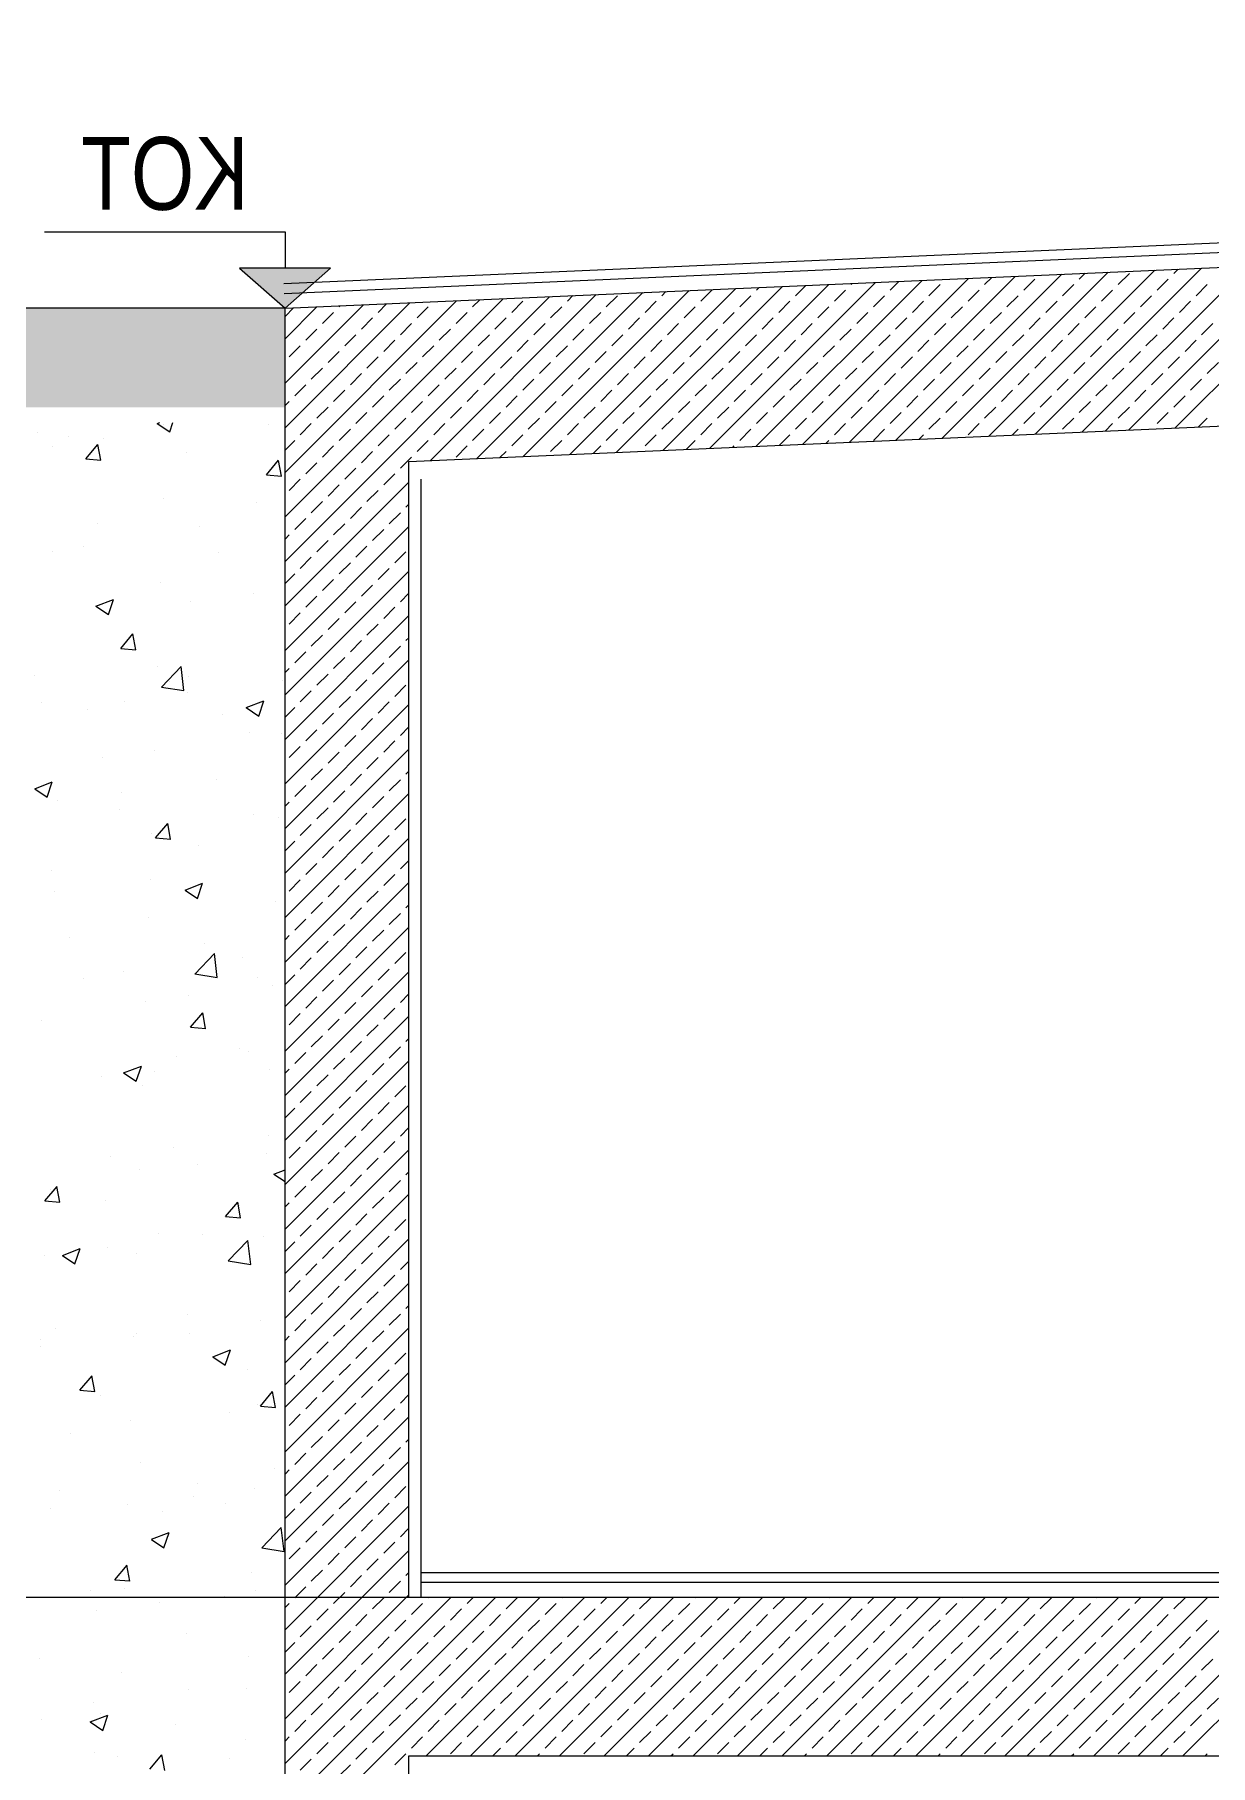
# Model space of a CAD drawing. Header units: millimetres. Extents: x 43168.9 to 43194.6, y -25545.1 to -25543.4.
# Drawn here: x 43183.1529 to 43183.2477, y -25544.6001 to -25544.4605 of the extents above; entities that cross this region are included whole.
import ezdxf
from ezdxf.enums import TextEntityAlignment as Align

# ---------------------------------------------------------------- set-up
doc = ezdxf.new("R2010")
doc.units = ezdxf.units.MM
doc.header["$LTSCALE"] = 200
doc.linetypes.add('kesit_$0$HIDDEN2', pattern=[0.1875, 0.125, -0.0625])
for name, color, linetype in [('kaplama-gnl_sgh', 30, 'Continuous'), ('kesit_$0$izd-alt_sgh', 8, 'kesit_$0$HIDDEN2'), ('kolon-b.a_sgh', 6, 'Continuous'), ('olcuaks_sgh', 41, 'Continuous'), ('siva_sgh', 145, 'Continuous'), ('tarama-betonarme_sgh', 223, 'Continuous'), ('tarama-zemin_sgh', 197, 'Continuous')]:
    doc.layers.add(name, color=color, linetype=linetype)
doc.styles.add('kesit_$0$text2', font='arial.ttf')

msp = doc.modelspace()

# ---------------------------------------------------------------- hatches: boundary and pattern name
msp.add_hatch(color=256).paths.add_polyline_path([(43183.16938, -25544.47932), (43183.17673, -25544.47932), (43183.17306, -25544.48256)])
at = {"layer": 'olcuaks_sgh'}
h = msp.add_hatch(color=252, dxfattribs=at)
h.dxf.hatch_style = 1
h.paths.add_polyline_path([(43183.17309, -25544.48256), (43183.05306, -25544.48256), (43183.05306, -25544.49056), (43183.17309, -25544.49056)])

# ---------------------------------------------------------------- linework, layer by layer
at = {"color": 0, "linetype": 'ByBlock'}
for p, q in [((43183.15365, -25544.47638), (43183.17306, -25544.47638)), ((43183.17306, -25544.47638), (43183.17306, -25544.47932))]:
    msp.add_line(p, q, dxfattribs=at)
for p, q in [((43183.17673, -25544.47932), (43183.16938, -25544.47932)), ((43183.16938, -25544.47932), (43183.17306, -25544.48256)), ((43183.17306, -25544.48256), (43183.17673, -25544.47932))]:
    msp.add_line(p, q)
at = {"layer": 'kaplama-gnl_sgh'}
for p, q in [((43183.17297, -25544.48056), (43183.63269, -25544.46048)), ((43183.173, -25544.48136), (43183.63269, -25544.46128)), ((43183.18405, -25544.58456), (43183.61769, -25544.58456)), ((43183.18405, -25544.58456), (43183.318, -25544.58456)), ((43183.18405, -25544.58536), (43183.318, -25544.58536)), ((43183.18405, -25544.58536), (43183.61769, -25544.58536))]:
    msp.add_line(p, q, dxfattribs=at)
at = {"layer": 'kesit_$0$izd-alt_sgh'}
for p, q in [((43183.17306, -25544.48256), (43180.86306, -25544.48256)), ((43183.07862, -25544.58656), (43185.19931, -25544.58656))]:
    msp.add_line(p, q, dxfattribs=at)
at = {"layer": 'kolon-b.a_sgh'}
for p, q in [((43183.17306, -25544.48256), (43183.63105, -25544.46255)), ((43183.18305, -25544.49493), (43183.61869, -25544.47591)), ((43183.17306, -25544.78256), (43183.17306, -25544.48256)), ((43183.18305, -25544.58656), (43183.18305, -25544.49493)), ((43183.18305, -25544.58656), (43183.61869, -25544.58656)), ((43183.18305, -25544.74656), (43183.18305, -25544.59936)), ((43183.18305, -25544.59936), (43183.61869, -25544.59936))]:
    msp.add_line(p, q, dxfattribs=at)
at = {"layer": 'siva_sgh'}
msp.add_line((43183.18405, -25544.58656), (43183.18405, -25544.49636), dxfattribs=at)
at = {"layer": 'tarama-betonarme_sgh'}
for p, q in [((43183.2336, -25544.49273), (43183.247, -25544.47933)), ((43183.23735, -25544.49256), (43183.25075, -25544.47917)), ((43183.24111, -25544.4924), (43183.25451, -25544.479)), ((43183.24478, -25544.47975), (43183.24512, -25544.47941)), ((43183.24487, -25544.49223), (43183.25826, -25544.47884)), ((43183.19979, -25544.4942), (43183.21319, -25544.48081)), ((43183.20355, -25544.49404), (43183.21695, -25544.48064)), ((43183.20731, -25544.49388), (43183.2207, -25544.48048)), ((43183.21106, -25544.49371), (43183.22446, -25544.48031)), ((43183.21425, -25544.48155), (43183.21507, -25544.48072)), ((43183.21482, -25544.49355), (43183.22822, -25544.48015)), ((43183.21857, -25544.49338), (43183.23197, -25544.47999)), ((43183.21874, -25544.48065), (43183.21882, -25544.48056)), ((43183.22188, -25544.4811), (43183.22258, -25544.4804)), ((43183.22233, -25544.49322), (43183.23573, -25544.47982)), ((43183.22502, -25544.48155), (43183.22592, -25544.48065)), ((43183.22609, -25544.49305), (43183.23948, -25544.47966)), ((43183.22951, -25544.48065), (43183.23009, -25544.48007)), ((43183.22984, -25544.49289), (43183.24324, -25544.47949)), ((43183.23266, -25544.4811), (43183.23355, -25544.4802)), ((43183.2358, -25544.48155), (43183.2367, -25544.48065)), ((43183.23715, -25544.4802), (43183.23761, -25544.47974)), ((43183.24029, -25544.48065), (43183.24119, -25544.47975)), ((43183.24343, -25544.4811), (43183.24433, -25544.4802)), ((43183.24658, -25544.48155), (43183.24747, -25544.48065)), ((43183.17306, -25544.50298), (43183.19441, -25544.48163)), ((43183.17306, -25544.49939), (43183.19065, -25544.48179)), ((43183.17306, -25544.4958), (43183.1869, -25544.48195)), ((43183.17306, -25544.4922), (43183.18314, -25544.48212)), ((43183.18057, -25544.48289), (43183.18126, -25544.4822)), ((43183.18477, -25544.49486), (43183.19817, -25544.48146)), ((43183.1882, -25544.48244), (43183.18878, -25544.48187)), ((43183.18852, -25544.4947), (43183.20192, -25544.4813)), ((43183.19135, -25544.48289), (43183.19224, -25544.482)), ((43183.19228, -25544.49453), (43183.20568, -25544.48113)), ((43183.19584, -25544.482), (43183.19629, -25544.48154)), ((43183.19604, -25544.49437), (43183.20943, -25544.48097)), ((43183.19898, -25544.48244), (43183.19988, -25544.48155)), ((43183.20212, -25544.48289), (43183.20302, -25544.482)), ((43183.20347, -25544.48155), (43183.2038, -25544.48122)), ((43183.20661, -25544.482), (43183.20751, -25544.4811)), ((43183.20976, -25544.48244), (43183.21065, -25544.48155)), ((43183.2111, -25544.4811), (43183.21131, -25544.48089)), ((43183.2129, -25544.48289), (43183.2138, -25544.482)), ((43183.21739, -25544.482), (43183.21829, -25544.4811)), ((43183.22053, -25544.48244), (43183.22143, -25544.48155)), ((43183.22368, -25544.48289), (43183.22457, -25544.482)), ((43183.22817, -25544.482), (43183.22906, -25544.4811)), ((43183.23131, -25544.48244), (43183.23221, -25544.48155)), ((43183.23445, -25544.48289), (43183.23535, -25544.482)), ((43183.23894, -25544.482), (43183.23984, -25544.4811)), ((43183.24209, -25544.48244), (43183.24298, -25544.48155)), ((43183.24523, -25544.48289), (43183.24613, -25544.482)), ((43183.17306, -25544.48861), (43183.17939, -25544.48228)), ((43183.17306, -25544.48502), (43183.17563, -25544.48245)), ((43183.17306, -25544.48322), (43183.17375, -25544.48253)), ((43183.17608, -25544.48379), (43183.17698, -25544.48289)), ((43183.17743, -25544.48244), (43183.17751, -25544.48236)), ((43183.17922, -25544.48424), (43183.18012, -25544.48334)), ((43183.18371, -25544.48334), (43183.18461, -25544.48244)), ((43183.18686, -25544.48379), (43183.18775, -25544.48289)), ((43183.19, -25544.48424), (43183.1909, -25544.48334)), ((43183.19449, -25544.48334), (43183.19539, -25544.48244)), ((43183.19763, -25544.48379), (43183.19853, -25544.48289)), ((43183.20078, -25544.48424), (43183.20167, -25544.48334)), ((43183.20527, -25544.48334), (43183.20616, -25544.48244)), ((43183.20841, -25544.48379), (43183.20931, -25544.48289)), ((43183.21155, -25544.48424), (43183.21245, -25544.48334)), ((43183.21604, -25544.48334), (43183.21694, -25544.48244)), ((43183.21919, -25544.48379), (43183.22008, -25544.48289)), ((43183.22233, -25544.48424), (43183.22323, -25544.48334)), ((43183.22682, -25544.48334), (43183.22772, -25544.48244)), ((43183.22996, -25544.48379), (43183.23086, -25544.48289)), ((43183.2331, -25544.48424), (43183.234, -25544.48334)), ((43183.2376, -25544.48334), (43183.23849, -25544.48244)), ((43183.24074, -25544.48379), (43183.24164, -25544.48289)), ((43183.24388, -25544.48424), (43183.24478, -25544.48334)), ((43183.17473, -25544.48514), (43183.17563, -25544.48424)), ((43183.17788, -25544.48559), (43183.17877, -25544.48469)), ((43183.18237, -25544.48469), (43183.18326, -25544.48379)), ((43183.18551, -25544.48514), (43183.18641, -25544.48424)), ((43183.18865, -25544.48559), (43183.18955, -25544.48469)), ((43183.19314, -25544.48469), (43183.19404, -25544.48379)), ((43183.19629, -25544.48514), (43183.19718, -25544.48424)), ((43183.19943, -25544.48559), (43183.20033, -25544.48469)), ((43183.20392, -25544.48469), (43183.20482, -25544.48379)), ((43183.20706, -25544.48514), (43183.20796, -25544.48424)), ((43183.21021, -25544.48559), (43183.2111, -25544.48469)), ((43183.2147, -25544.48469), (43183.21559, -25544.48379)), ((43183.21784, -25544.48514), (43183.21874, -25544.48424)), ((43183.22098, -25544.48559), (43183.22188, -25544.48469)), ((43183.22547, -25544.48469), (43183.22637, -25544.48379)), ((43183.22861, -25544.48514), (43183.22951, -25544.48424)), ((43183.23176, -25544.48559), (43183.23266, -25544.48469)), ((43183.23625, -25544.48469), (43183.23715, -25544.48379)), ((43183.23939, -25544.48514), (43183.24029, -25544.48424)), ((43183.24253, -25544.48559), (43183.24343, -25544.48469)), ((43183.24702, -25544.48469), (43183.24792, -25544.48379)), ((43183.17339, -25544.48649), (43183.17428, -25544.48559)), ((43183.17653, -25544.48693), (43183.17743, -25544.48604)), ((43183.18102, -25544.48604), (43183.18192, -25544.48514)), ((43183.18416, -25544.48649), (43183.18506, -25544.48559)), ((43183.18731, -25544.48693), (43183.1882, -25544.48604)), ((43183.1918, -25544.48604), (43183.19269, -25544.48514)), ((43183.19494, -25544.48649), (43183.19584, -25544.48559)), ((43183.19808, -25544.48693), (43183.19898, -25544.48604)), ((43183.20257, -25544.48604), (43183.20347, -25544.48514)), ((43183.20572, -25544.48649), (43183.20661, -25544.48559)), ((43183.20886, -25544.48693), (43183.20976, -25544.48604)), ((43183.21335, -25544.48604), (43183.21425, -25544.48514)), ((43183.21649, -25544.48649), (43183.21739, -25544.48559)), ((43183.21963, -25544.48693), (43183.22053, -25544.48604)), ((43183.22412, -25544.48604), (43183.22502, -25544.48514)), ((43183.22727, -25544.48649), (43183.22817, -25544.48559)), ((43183.23041, -25544.48693), (43183.23131, -25544.48604)), ((43183.2349, -25544.48604), (43183.2358, -25544.48514)), ((43183.23804, -25544.48649), (43183.23894, -25544.48559)), ((43183.24119, -25544.48693), (43183.24209, -25544.48604)), ((43183.24568, -25544.48604), (43183.24658, -25544.48514)), ((43183.17518, -25544.48828), (43183.17608, -25544.48738)), ((43183.17833, -25544.48873), (43183.17922, -25544.48783)), ((43183.17967, -25544.48738), (43183.18057, -25544.48649)), ((43183.18282, -25544.48783), (43183.18371, -25544.48693)), ((43183.18596, -25544.48828), (43183.18686, -25544.48738)), ((43183.1891, -25544.48873), (43183.19, -25544.48783)), ((43183.19045, -25544.48738), (43183.19135, -25544.48649)), ((43183.19359, -25544.48783), (43183.19449, -25544.48693)), ((43183.19673, -25544.48828), (43183.19763, -25544.48738)), ((43183.19988, -25544.48873), (43183.20078, -25544.48783)), ((43183.20122, -25544.48738), (43183.20212, -25544.48649)), ((43183.20437, -25544.48783), (43183.20527, -25544.48693)), ((43183.20751, -25544.48828), (43183.20841, -25544.48738)), ((43183.21065, -25544.48873), (43183.21155, -25544.48783)), ((43183.212, -25544.48738), (43183.2129, -25544.48649)), ((43183.21514, -25544.48783), (43183.21604, -25544.48693)), ((43183.21829, -25544.48828), (43183.21919, -25544.48738)), ((43183.22143, -25544.48873), (43183.22233, -25544.48783)), ((43183.22278, -25544.48738), (43183.22368, -25544.48649)), ((43183.22592, -25544.48783), (43183.22682, -25544.48693)), ((43183.22906, -25544.48828), (43183.22996, -25544.48738)), ((43183.23221, -25544.48873), (43183.2331, -25544.48783)), ((43183.23355, -25544.48738), (43183.23445, -25544.48649)), ((43183.2367, -25544.48783), (43183.2376, -25544.48693)), ((43183.23984, -25544.48828), (43183.24074, -25544.48738)), ((43183.24298, -25544.48873), (43183.24388, -25544.48783)), ((43183.24433, -25544.48738), (43183.24523, -25544.48649)), ((43183.24747, -25544.48783), (43183.24837, -25544.48693)), ((43183.17384, -25544.48963), (43183.17473, -25544.48873)), ((43183.17698, -25544.49008), (43183.17788, -25544.48918)), ((43183.18147, -25544.48918), (43183.18237, -25544.48828)), ((43183.18461, -25544.48963), (43183.18551, -25544.48873)), ((43183.18775, -25544.49008), (43183.18865, -25544.48918)), ((43183.19224, -25544.48918), (43183.19314, -25544.48828)), ((43183.19539, -25544.48963), (43183.19629, -25544.48873)), ((43183.19853, -25544.49008), (43183.19943, -25544.48918)), ((43183.20302, -25544.48918), (43183.20392, -25544.48828)), ((43183.20616, -25544.48963), (43183.20706, -25544.48873)), ((43183.20931, -25544.49008), (43183.21021, -25544.48918)), ((43183.2138, -25544.48918), (43183.2147, -25544.48828)), ((43183.21694, -25544.48963), (43183.21784, -25544.48873)), ((43183.22008, -25544.49008), (43183.22098, -25544.48918)), ((43183.22457, -25544.48918), (43183.22547, -25544.48828)), ((43183.22772, -25544.48963), (43183.22861, -25544.48873)), ((43183.23086, -25544.49008), (43183.23176, -25544.48918)), ((43183.23535, -25544.48918), (43183.23625, -25544.48828)), ((43183.23849, -25544.48963), (43183.23939, -25544.48873)), ((43183.24164, -25544.49008), (43183.24253, -25544.48918)), ((43183.24613, -25544.48918), (43183.24702, -25544.48828)), ((43183.17306, -25544.49041), (43183.17339, -25544.49008)), ((43183.17563, -25544.49142), (43183.17653, -25544.49053)), ((43183.18012, -25544.49053), (43183.18102, -25544.48963)), ((43183.18326, -25544.49098), (43183.18416, -25544.49008)), ((43183.18641, -25544.49142), (43183.18731, -25544.49053)), ((43183.1909, -25544.49053), (43183.1918, -25544.48963)), ((43183.19404, -25544.49098), (43183.19494, -25544.49008)), ((43183.19718, -25544.49142), (43183.19808, -25544.49053)), ((43183.20167, -25544.49053), (43183.20257, -25544.48963)), ((43183.20482, -25544.49098), (43183.20572, -25544.49008)), ((43183.20796, -25544.49142), (43183.20886, -25544.49053)), ((43183.21245, -25544.49053), (43183.21335, -25544.48963)), ((43183.21559, -25544.49098), (43183.21649, -25544.49008)), ((43183.21874, -25544.49142), (43183.21963, -25544.49053)), ((43183.22323, -25544.49053), (43183.22412, -25544.48963)), ((43183.22637, -25544.49098), (43183.22727, -25544.49008)), ((43183.22951, -25544.49142), (43183.23041, -25544.49053)), ((43183.234, -25544.49053), (43183.2349, -25544.48963)), ((43183.23715, -25544.49098), (43183.23804, -25544.49008)), ((43183.24029, -25544.49142), (43183.24119, -25544.49053)), ((43183.24478, -25544.49053), (43183.24568, -25544.48963)), ((43183.17428, -25544.49277), (43183.17518, -25544.49187)), ((43183.17877, -25544.49187), (43183.17967, -25544.49098)), ((43183.18192, -25544.49232), (43183.18282, -25544.49142)), ((43183.18506, -25544.49277), (43183.18596, -25544.49187)), ((43183.18955, -25544.49187), (43183.19045, -25544.49098)), ((43183.19269, -25544.49232), (43183.19359, -25544.49142)), ((43183.19584, -25544.49277), (43183.19673, -25544.49187)), ((43183.20033, -25544.49187), (43183.20122, -25544.49098)), ((43183.20347, -25544.49232), (43183.20437, -25544.49142)), ((43183.20661, -25544.49277), (43183.20751, -25544.49187)), ((43183.2111, -25544.49187), (43183.212, -25544.49098)), ((43183.21425, -25544.49232), (43183.21514, -25544.49142)), ((43183.21739, -25544.49277), (43183.21829, -25544.49187)), ((43183.22188, -25544.49187), (43183.22278, -25544.49098)), ((43183.22502, -25544.49232), (43183.22592, -25544.49142)), ((43183.22817, -25544.49277), (43183.22906, -25544.49187)), ((43183.23266, -25544.49187), (43183.23355, -25544.49098)), ((43183.2358, -25544.49232), (43183.2367, -25544.49142)), ((43183.23923, -25544.49248), (43183.23984, -25544.49187)), ((43183.24343, -25544.49187), (43183.24433, -25544.49098)), ((43183.24675, -25544.49215), (43183.24747, -25544.49142)), ((43183.17306, -25544.494), (43183.17384, -25544.49322)), ((43183.17743, -25544.49322), (43183.17833, -25544.49232)), ((43183.18057, -25544.49367), (43183.18147, -25544.49277)), ((43183.18371, -25544.49412), (43183.18461, -25544.49322)), ((43183.1882, -25544.49322), (43183.1891, -25544.49232)), ((43183.19135, -25544.49367), (43183.19224, -25544.49277)), ((43183.19449, -25544.49412), (43183.19539, -25544.49322)), ((43183.19898, -25544.49322), (43183.19988, -25544.49232)), ((43183.20212, -25544.49367), (43183.20302, -25544.49277)), ((43183.20543, -25544.49396), (43183.20616, -25544.49322)), ((43183.20976, -25544.49322), (43183.21065, -25544.49232)), ((43183.21294, -25544.49363), (43183.2138, -25544.49277)), ((43183.2167, -25544.49346), (43183.21694, -25544.49322)), ((43183.22053, -25544.49322), (43183.22143, -25544.49232)), ((43183.22421, -25544.49314), (43183.22457, -25544.49277)), ((43183.23172, -25544.49281), (43183.23221, -25544.49232)), ((43183.17608, -25544.49457), (43183.17698, -25544.49367)), ((43183.17922, -25544.49502), (43183.18012, -25544.49412)), ((43183.18237, -25544.49547), (43183.18326, -25544.49457)), ((43183.18686, -25544.49457), (43183.18775, -25544.49367)), ((43183.1904, -25544.49461), (43183.1909, -25544.49412)), ((43183.19792, -25544.49429), (43183.19853, -25544.49367)), ((43183.20167, -25544.49412), (43183.20167, -25544.49412)), ((43183.20918, -25544.49379), (43183.20931, -25544.49367)), ((43183.17473, -25544.49591), (43183.17563, -25544.49502)), ((43183.17788, -25544.49636), (43183.17877, -25544.49547)), ((43183.18102, -25544.49681), (43183.18192, -25544.49591)), ((43183.17306, -25544.50657), (43183.18305, -25544.49658)), ((43183.17339, -25544.49726), (43183.17428, -25544.49636)), ((43183.17653, -25544.49771), (43183.17743, -25544.49681)), ((43183.17967, -25544.49816), (43183.18057, -25544.49726)), ((43183.17518, -25544.49906), (43183.17608, -25544.49816)), ((43183.17833, -25544.49951), (43183.17922, -25544.49861)), ((43183.18282, -25544.49861), (43183.18305, -25544.49837)), ((43183.17306, -25544.51017), (43183.18305, -25544.50017)), ((43183.17384, -25544.5004), (43183.17473, -25544.49951)), ((43183.17698, -25544.50085), (43183.17788, -25544.49996)), ((43183.18012, -25544.5013), (43183.18102, -25544.5004)), ((43183.18147, -25544.49996), (43183.18237, -25544.49906)), ((43183.17306, -25544.50118), (43183.17339, -25544.50085)), ((43183.17563, -25544.5022), (43183.17653, -25544.5013)), ((43183.17877, -25544.50265), (43183.17967, -25544.50175)), ((43183.17428, -25544.50355), (43183.17518, -25544.50265)), ((43183.17743, -25544.504), (43183.17833, -25544.5031)), ((43183.18192, -25544.5031), (43183.18282, -25544.5022)), ((43183.17306, -25544.51376), (43183.18305, -25544.50376)), ((43183.17306, -25544.50478), (43183.17384, -25544.504)), ((43183.17608, -25544.50534), (43183.17698, -25544.50445)), ((43183.18057, -25544.50445), (43183.18147, -25544.50355)), ((43183.17473, -25544.50669), (43183.17563, -25544.50579)), ((43183.17922, -25544.50579), (43183.18012, -25544.50489)), ((43183.18237, -25544.50624), (43183.18305, -25544.50556)), ((43183.17306, -25544.51735), (43183.18305, -25544.50735)), ((43183.17339, -25544.50804), (43183.17428, -25544.50714)), ((43183.17788, -25544.50714), (43183.17877, -25544.50624)), ((43183.18102, -25544.50759), (43183.18192, -25544.50669)), ((43183.17653, -25544.50849), (43183.17743, -25544.50759)), ((43183.17967, -25544.50894), (43183.18057, -25544.50804)), ((43183.17518, -25544.50983), (43183.17608, -25544.50894)), ((43183.17833, -25544.51028), (43183.17922, -25544.50938)), ((43183.18147, -25544.51073), (43183.18237, -25544.50983)), ((43183.18282, -25544.50938), (43183.18305, -25544.50915)), ((43183.17306, -25544.52094), (43183.18305, -25544.51094)), ((43183.17384, -25544.51118), (43183.17473, -25544.51028)), ((43183.17698, -25544.51163), (43183.17788, -25544.51073)), ((43183.18012, -25544.51208), (43183.18102, -25544.51118)), ((43183.17306, -25544.51196), (43183.17339, -25544.51163)), ((43183.17563, -25544.51298), (43183.17653, -25544.51208)), ((43183.17877, -25544.51343), (43183.17967, -25544.51253)), ((43183.18192, -25544.51388), (43183.18282, -25544.51298)), ((43183.17428, -25544.51432), (43183.17518, -25544.51343)), ((43183.17743, -25544.51477), (43183.17833, -25544.51388)), ((43183.18057, -25544.51522), (43183.18147, -25544.51432)), ((43183.17306, -25544.52453), (43183.18305, -25544.51454)), ((43183.17306, -25544.51555), (43183.17384, -25544.51477)), ((43183.17608, -25544.51612), (43183.17698, -25544.51522)), ((43183.17922, -25544.51657), (43183.18012, -25544.51567)), ((43183.17473, -25544.51747), (43183.17563, -25544.51657)), ((43183.17788, -25544.51792), (43183.17877, -25544.51702)), ((43183.18237, -25544.51702), (43183.18305, -25544.51633)), ((43183.17306, -25544.52813), (43183.18305, -25544.51813)), ((43183.17339, -25544.51881), (43183.17428, -25544.51792)), ((43183.17653, -25544.51926), (43183.17743, -25544.51837)), ((43183.18102, -25544.51837), (43183.18192, -25544.51747)), ((43183.17518, -25544.52061), (43183.17608, -25544.51971)), ((43183.17967, -25544.51971), (43183.18057, -25544.51881)), ((43183.18282, -25544.52016), (43183.18305, -25544.51992)), ((43183.17384, -25544.52196), (43183.17473, -25544.52106)), ((43183.17833, -25544.52106), (43183.17922, -25544.52016)), ((43183.18147, -25544.52151), (43183.18237, -25544.52061)), ((43183.17306, -25544.53172), (43183.18305, -25544.52172)), ((43183.17306, -25544.52274), (43183.17339, -25544.52241)), ((43183.17698, -25544.52241), (43183.17788, -25544.52151)), ((43183.18012, -25544.52286), (43183.18102, -25544.52196)), ((43183.17563, -25544.52375), (43183.17653, -25544.52286)), ((43183.17877, -25544.5242), (43183.17967, -25544.5233)), ((43183.18192, -25544.52465), (43183.18282, -25544.52375)), ((43183.17306, -25544.53531), (43183.18305, -25544.52531)), ((43183.17306, -25544.52633), (43183.17384, -25544.52555)), ((43183.17428, -25544.5251), (43183.17518, -25544.5242)), ((43183.17743, -25544.52555), (43183.17833, -25544.52465)), ((43183.18057, -25544.526), (43183.18147, -25544.5251)), ((43183.17608, -25544.5269), (43183.17698, -25544.526)), ((43183.17922, -25544.52735), (43183.18012, -25544.52645)), ((43183.17473, -25544.52824), (43183.17563, -25544.52735)), ((43183.17788, -25544.52869), (43183.17877, -25544.52779)), ((43183.18102, -25544.52914), (43183.18192, -25544.52824)), ((43183.18237, -25544.52779), (43183.18305, -25544.52711)), ((43183.17306, -25544.5389), (43183.18305, -25544.5289)), ((43183.17339, -25544.52959), (43183.17428, -25544.52869)), ((43183.17653, -25544.53004), (43183.17743, -25544.52914)), ((43183.17967, -25544.53049), (43183.18057, -25544.52959)), ((43183.17518, -25544.53139), (43183.17608, -25544.53049)), ((43183.17833, -25544.53184), (43183.17922, -25544.53094)), ((43183.18282, -25544.53094), (43183.18305, -25544.5307)), ((43183.17306, -25544.54249), (43183.18305, -25544.5325)), ((43183.17384, -25544.53273), (43183.17473, -25544.53184)), ((43183.17698, -25544.53318), (43183.17788, -25544.53228)), ((43183.18147, -25544.53228), (43183.18237, -25544.53139)), ((43183.17306, -25544.53351), (43183.17339, -25544.53318)), ((43183.17563, -25544.53453), (43183.17653, -25544.53363)), ((43183.18012, -25544.53363), (43183.18102, -25544.53273)), ((43183.17428, -25544.53588), (43183.17518, -25544.53498)), ((43183.17877, -25544.53498), (43183.17967, -25544.53408)), ((43183.18192, -25544.53543), (43183.18282, -25544.53453)), ((43183.17306, -25544.54609), (43183.18305, -25544.53609)), ((43183.17306, -25544.53711), (43183.17384, -25544.53633)), ((43183.17743, -25544.53633), (43183.17833, -25544.53543)), ((43183.18057, -25544.53677), (43183.18147, -25544.53588)), ((43183.17473, -25544.53902), (43183.17563, -25544.53812)), ((43183.17608, -25544.53767), (43183.17698, -25544.53677)), ((43183.17922, -25544.53812), (43183.18012, -25544.53722)), ((43183.18237, -25544.53857), (43183.18305, -25544.53788)), ((43183.17339, -25544.54037), (43183.17428, -25544.53947)), ((43183.17788, -25544.53947), (43183.17877, -25544.53857)), ((43183.18102, -25544.53992), (43183.18192, -25544.53902)), ((43183.17306, -25544.54968), (43183.18305, -25544.53968)), ((43183.17653, -25544.54082), (43183.17743, -25544.53992)), ((43183.17967, -25544.54126), (43183.18057, -25544.54037)), ((43183.17518, -25544.54216), (43183.17608, -25544.54126)), ((43183.17833, -25544.54261), (43183.17922, -25544.54171)), ((43183.18147, -25544.54306), (43183.18237, -25544.54216)), ((43183.18282, -25544.54171), (43183.18305, -25544.54148)), ((43183.17306, -25544.55327), (43183.18305, -25544.54327)), ((43183.17384, -25544.54351), (43183.17473, -25544.54261)), ((43183.17698, -25544.54396), (43183.17788, -25544.54306)), ((43183.18012, -25544.54441), (43183.18102, -25544.54351)), ((43183.17306, -25544.54429), (43183.17339, -25544.54396)), ((43183.17563, -25544.54531), (43183.17653, -25544.54441)), ((43183.17877, -25544.54575), (43183.17967, -25544.54486)), ((43183.17428, -25544.54665), (43183.17518, -25544.54575)), ((43183.17743, -25544.5471), (43183.17833, -25544.5462)), ((43183.18192, -25544.5462), (43183.18282, -25544.54531)), ((43183.17306, -25544.55686), (43183.18305, -25544.54686)), ((43183.17306, -25544.54788), (43183.17384, -25544.5471)), ((43183.17608, -25544.54845), (43183.17698, -25544.54755)), ((43183.18057, -25544.54755), (43183.18147, -25544.54665)), ((43183.17473, -25544.5498), (43183.17563, -25544.5489)), ((43183.17922, -25544.5489), (43183.18012, -25544.548)), ((43183.18237, -25544.54935), (43183.18305, -25544.54866)), ((43183.17306, -25544.56045), (43183.18305, -25544.55046)), ((43183.17339, -25544.55114), (43183.17428, -25544.55025)), ((43183.17788, -25544.55025), (43183.17877, -25544.54935)), ((43183.18102, -25544.55069), (43183.18192, -25544.5498)), ((43183.17518, -25544.55294), (43183.17608, -25544.55204)), ((43183.17653, -25544.55159), (43183.17743, -25544.55069)), ((43183.17967, -25544.55204), (43183.18057, -25544.55114)), ((43183.17384, -25544.55429), (43183.17473, -25544.55339)), ((43183.17833, -25544.55339), (43183.17922, -25544.55249)), ((43183.18147, -25544.55384), (43183.18237, -25544.55294)), ((43183.18282, -25544.55249), (43183.18305, -25544.55225)), ((43183.17306, -25544.56405), (43183.18305, -25544.55405)), ((43183.17306, -25544.55507), (43183.17339, -25544.55474)), ((43183.17698, -25544.55474), (43183.17788, -25544.55384)), ((43183.18012, -25544.55518), (43183.18102, -25544.55429)), ((43183.17563, -25544.55608), (43183.17653, -25544.55518)), ((43183.17877, -25544.55653), (43183.17967, -25544.55563)), ((43183.18192, -25544.55698), (43183.18282, -25544.55608)), ((43183.17306, -25544.56764), (43183.18305, -25544.55764)), ((43183.17428, -25544.55743), (43183.17518, -25544.55653)), ((43183.17743, -25544.55788), (43183.17833, -25544.55698)), ((43183.18057, -25544.55833), (43183.18147, -25544.55743)), ((43183.17306, -25544.55866), (43183.17384, -25544.55788)), ((43183.17608, -25544.55923), (43183.17698, -25544.55833)), ((43183.17922, -25544.55967), (43183.18012, -25544.55878)), ((43183.17473, -25544.56057), (43183.17563, -25544.55967)), ((43183.17788, -25544.56102), (43183.17877, -25544.56012)), ((43183.18237, -25544.56012), (43183.18305, -25544.55944)), ((43183.17306, -25544.57123), (43183.18305, -25544.56123)), ((43183.17339, -25544.56192), (43183.17428, -25544.56102)), ((43183.17653, -25544.56237), (43183.17743, -25544.56147)), ((43183.18102, -25544.56147), (43183.18192, -25544.56057)), ((43183.17518, -25544.56372), (43183.17608, -25544.56282)), ((43183.17967, -25544.56282), (43183.18057, -25544.56192)), ((43183.18282, -25544.56327), (43183.18305, -25544.56303)), ((43183.17384, -25544.56506), (43183.17473, -25544.56416)), ((43183.17698, -25544.56551), (43183.17788, -25544.56461)), ((43183.17833, -25544.56416), (43183.17922, -25544.56327)), ((43183.18147, -25544.56461), (43183.18237, -25544.56372)), ((43183.17306, -25544.57482), (43183.18305, -25544.56483)), ((43183.17306, -25544.56584), (43183.17339, -25544.56551)), ((43183.17563, -25544.56686), (43183.17653, -25544.56596)), ((43183.18012, -25544.56596), (43183.18102, -25544.56506)), ((43183.17428, -25544.56821), (43183.17518, -25544.56731)), ((43183.17877, -25544.56731), (43183.17967, -25544.56641)), ((43183.18192, -25544.56776), (43183.18282, -25544.56686)), ((43183.17306, -25544.57841), (43183.18305, -25544.56842)), ((43183.17306, -25544.56943), (43183.17384, -25544.56865)), ((43183.17743, -25544.56865), (43183.17833, -25544.56776)), ((43183.18057, -25544.5691), (43183.18147, -25544.56821)), ((43183.17608, -25544.57), (43183.17698, -25544.5691)), ((43183.17922, -25544.57045), (43183.18012, -25544.56955)), ((43183.18237, -25544.5709), (43183.18305, -25544.57021)), ((43183.17473, -25544.57135), (43183.17563, -25544.57045)), ((43183.17788, -25544.5718), (43183.17877, -25544.5709)), ((43183.18102, -25544.57225), (43183.18192, -25544.57135)), ((43183.17306, -25544.58201), (43183.18305, -25544.57201)), ((43183.17339, -25544.5727), (43183.17428, -25544.5718)), ((43183.17653, -25544.57314), (43183.17743, -25544.57225)), ((43183.17967, -25544.57359), (43183.18057, -25544.5727)), ((43183.17518, -25544.57449), (43183.17608, -25544.57359)), ((43183.17833, -25544.57494), (43183.17922, -25544.57404)), ((43183.18282, -25544.57404), (43183.18305, -25544.57381)), ((43183.17306, -25544.5856), (43183.18305, -25544.5756)), ((43183.17384, -25544.57584), (43183.17473, -25544.57494)), ((43183.17698, -25544.57629), (43183.17788, -25544.57539)), ((43183.18147, -25544.57539), (43183.18237, -25544.57449)), ((43183.17306, -25544.57662), (43183.17339, -25544.57629)), ((43183.17563, -25544.57763), (43183.17653, -25544.57674)), ((43183.17877, -25544.57808), (43183.17967, -25544.57719)), ((43183.18012, -25544.57674), (43183.18102, -25544.57584)), ((43183.17428, -25544.57898), (43183.17518, -25544.57808)), ((43183.17743, -25544.57943), (43183.17833, -25544.57853)), ((43183.18192, -25544.57853), (43183.18282, -25544.57763)), ((43183.17306, -25544.58919), (43183.18305, -25544.57919)), ((43183.17306, -25544.58021), (43183.17384, -25544.57943)), ((43183.17608, -25544.58078), (43183.17698, -25544.57988)), ((43183.18057, -25544.57988), (43183.18147, -25544.57898)), ((43183.17473, -25544.58212), (43183.17563, -25544.58123)), ((43183.17922, -25544.58123), (43183.18012, -25544.58033)), ((43183.18237, -25544.58168), (43183.18305, -25544.58099)), ((43183.17306, -25544.59278), (43183.18305, -25544.58279)), ((43183.17339, -25544.58347), (43183.17428, -25544.58257)), ((43183.17788, -25544.58257), (43183.17877, -25544.58168)), ((43183.18102, -25544.58302), (43183.18192, -25544.58212)), ((43183.17653, -25544.58392), (43183.17743, -25544.58302)), ((43183.17967, -25544.58437), (43183.18057, -25544.58347)), ((43183.17518, -25544.58527), (43183.17608, -25544.58437)), ((43183.17833, -25544.58572), (43183.17922, -25544.58482)), ((43183.18147, -25544.58617), (43183.18237, -25544.58527)), ((43183.18282, -25544.58482), (43183.18305, -25544.58458)), ((43183.17306, -25544.59638), (43183.18305, -25544.58638)), ((43183.17306, -25544.59997), (43183.18646, -25544.58656)), ((43183.17306, -25544.60356), (43183.19006, -25544.58656)), ((43183.17306, -25544.60715), (43183.19365, -25544.58656)), ((43183.17384, -25544.58662), (43183.17473, -25544.58572)), ((43183.17698, -25544.58706), (43183.17788, -25544.58617)), ((43183.18012, -25544.58751), (43183.18102, -25544.58662)), ((43183.18444, -25544.59936), (43183.19724, -25544.58656)), ((43183.18461, -25544.58662), (43183.18467, -25544.58656)), ((43183.18775, -25544.58706), (43183.18826, -25544.58656)), ((43183.18803, -25544.59936), (43183.20083, -25544.58656)), ((43183.1909, -25544.58751), (43183.1918, -25544.58662)), ((43183.19162, -25544.59936), (43183.20442, -25544.58656)), ((43183.19522, -25544.59936), (43183.20802, -25544.58656)), ((43183.19539, -25544.58662), (43183.19544, -25544.58656)), ((43183.19853, -25544.58706), (43183.19904, -25544.58656)), ((43183.19881, -25544.59936), (43183.21161, -25544.58656)), ((43183.20167, -25544.58751), (43183.20257, -25544.58662)), ((43183.2024, -25544.59936), (43183.2152, -25544.58656)), ((43183.20599, -25544.59936), (43183.21879, -25544.58656)), ((43183.20616, -25544.58662), (43183.20622, -25544.58656)), ((43183.20931, -25544.58706), (43183.20981, -25544.58656)), ((43183.20958, -25544.59936), (43183.22238, -25544.58656)), ((43183.21245, -25544.58751), (43183.21335, -25544.58662)), ((43183.21318, -25544.59936), (43183.22598, -25544.58656)), ((43183.21677, -25544.59936), (43183.22957, -25544.58656)), ((43183.21694, -25544.58662), (43183.217, -25544.58656)), ((43183.22008, -25544.58706), (43183.22059, -25544.58656)), ((43183.22036, -25544.59936), (43183.23316, -25544.58656)), ((43183.22323, -25544.58751), (43183.22412, -25544.58662)), ((43183.22395, -25544.59936), (43183.23675, -25544.58656)), ((43183.22755, -25544.59936), (43183.24035, -25544.58656)), ((43183.22772, -25544.58662), (43183.22777, -25544.58656)), ((43183.23086, -25544.58706), (43183.23136, -25544.58656)), ((43183.23114, -25544.59936), (43183.24394, -25544.58656)), ((43183.234, -25544.58751), (43183.2349, -25544.58662)), ((43183.23473, -25544.59936), (43183.24753, -25544.58656)), ((43183.23832, -25544.59936), (43183.25112, -25544.58656)), ((43183.23849, -25544.58662), (43183.23855, -25544.58656)), ((43183.24164, -25544.58706), (43183.24214, -25544.58656)), ((43183.24191, -25544.59936), (43183.25471, -25544.58656)), ((43183.24478, -25544.58751), (43183.24568, -25544.58662)), ((43183.24551, -25544.59936), (43183.25831, -25544.58656)), ((43183.17306, -25544.5874), (43183.17339, -25544.58706)), ((43183.17563, -25544.58841), (43183.17653, -25544.58751)), ((43183.17877, -25544.58886), (43183.17967, -25544.58796)), ((43183.18326, -25544.58796), (43183.18416, -25544.58706)), ((43183.18641, -25544.58841), (43183.18731, -25544.58751)), ((43183.18955, -25544.58886), (43183.19045, -25544.58796)), ((43183.19404, -25544.58796), (43183.19494, -25544.58706)), ((43183.19718, -25544.58841), (43183.19808, -25544.58751)), ((43183.20033, -25544.58886), (43183.20122, -25544.58796)), ((43183.20482, -25544.58796), (43183.20572, -25544.58706)), ((43183.20796, -25544.58841), (43183.20886, -25544.58751)), ((43183.2111, -25544.58886), (43183.212, -25544.58796)), ((43183.21559, -25544.58796), (43183.21649, -25544.58706)), ((43183.21874, -25544.58841), (43183.21963, -25544.58751)), ((43183.22188, -25544.58886), (43183.22278, -25544.58796)), ((43183.22637, -25544.58796), (43183.22727, -25544.58706)), ((43183.22951, -25544.58841), (43183.23041, -25544.58751)), ((43183.23266, -25544.58886), (43183.23355, -25544.58796)), ((43183.23715, -25544.58796), (43183.23804, -25544.58706)), ((43183.24029, -25544.58841), (43183.24119, -25544.58751)), ((43183.24343, -25544.58886), (43183.24433, -25544.58796)), ((43183.17428, -25544.58976), (43183.17518, -25544.58886)), ((43183.17743, -25544.59021), (43183.17833, -25544.58931)), ((43183.18057, -25544.59066), (43183.18147, -25544.58976)), ((43183.18192, -25544.58931), (43183.18282, -25544.58841)), ((43183.18506, -25544.58976), (43183.18596, -25544.58886)), ((43183.1882, -25544.59021), (43183.1891, -25544.58931)), ((43183.19135, -25544.59066), (43183.19224, -25544.58976)), ((43183.19269, -25544.58931), (43183.19359, -25544.58841)), ((43183.19584, -25544.58976), (43183.19673, -25544.58886)), ((43183.19898, -25544.59021), (43183.19988, -25544.58931)), ((43183.20212, -25544.59066), (43183.20302, -25544.58976)), ((43183.20347, -25544.58931), (43183.20437, -25544.58841)), ((43183.20661, -25544.58976), (43183.20751, -25544.58886)), ((43183.20976, -25544.59021), (43183.21065, -25544.58931)), ((43183.2129, -25544.59066), (43183.2138, -25544.58976)), ((43183.21425, -25544.58931), (43183.21514, -25544.58841)), ((43183.21739, -25544.58976), (43183.21829, -25544.58886)), ((43183.22053, -25544.59021), (43183.22143, -25544.58931)), ((43183.22368, -25544.59066), (43183.22457, -25544.58976)), ((43183.22502, -25544.58931), (43183.22592, -25544.58841)), ((43183.22817, -25544.58976), (43183.22906, -25544.58886)), ((43183.23131, -25544.59021), (43183.23221, -25544.58931)), ((43183.23445, -25544.59066), (43183.23535, -25544.58976)), ((43183.2358, -25544.58931), (43183.2367, -25544.58841)), ((43183.23894, -25544.58976), (43183.23984, -25544.58886)), ((43183.24209, -25544.59021), (43183.24298, -25544.58931)), ((43183.24523, -25544.59066), (43183.24613, -25544.58976)), ((43183.24658, -25544.58931), (43183.24747, -25544.58841)), ((43183.17306, -25544.59099), (43183.17384, -25544.59021)), ((43183.17608, -25544.59155), (43183.17698, -25544.59066)), ((43183.17922, -25544.592), (43183.18012, -25544.59111)), ((43183.18371, -25544.59111), (43183.18461, -25544.59021)), ((43183.18686, -25544.59155), (43183.18775, -25544.59066)), ((43183.19, -25544.592), (43183.1909, -25544.59111)), ((43183.19449, -25544.59111), (43183.19539, -25544.59021)), ((43183.19763, -25544.59155), (43183.19853, -25544.59066)), ((43183.20078, -25544.592), (43183.20167, -25544.59111)), ((43183.20527, -25544.59111), (43183.20616, -25544.59021)), ((43183.20841, -25544.59155), (43183.20931, -25544.59066)), ((43183.21155, -25544.592), (43183.21245, -25544.59111)), ((43183.21604, -25544.59111), (43183.21694, -25544.59021)), ((43183.21919, -25544.59155), (43183.22008, -25544.59066)), ((43183.22233, -25544.592), (43183.22323, -25544.59111)), ((43183.22682, -25544.59111), (43183.22772, -25544.59021)), ((43183.22996, -25544.59155), (43183.23086, -25544.59066)), ((43183.2331, -25544.592), (43183.234, -25544.59111)), ((43183.2376, -25544.59111), (43183.23849, -25544.59021)), ((43183.24074, -25544.59155), (43183.24164, -25544.59066)), ((43183.24388, -25544.592), (43183.24478, -25544.59111)), ((43183.17473, -25544.5929), (43183.17563, -25544.592)), ((43183.17788, -25544.59335), (43183.17877, -25544.59245)), ((43183.18237, -25544.59245), (43183.18326, -25544.59155)), ((43183.18551, -25544.5929), (43183.18641, -25544.592)), ((43183.18865, -25544.59335), (43183.18955, -25544.59245)), ((43183.19314, -25544.59245), (43183.19404, -25544.59155)), ((43183.19629, -25544.5929), (43183.19718, -25544.592)), ((43183.19943, -25544.59335), (43183.20033, -25544.59245)), ((43183.20392, -25544.59245), (43183.20482, -25544.59155)), ((43183.20706, -25544.5929), (43183.20796, -25544.592)), ((43183.21021, -25544.59335), (43183.2111, -25544.59245)), ((43183.2147, -25544.59245), (43183.21559, -25544.59155)), ((43183.21784, -25544.5929), (43183.21874, -25544.592)), ((43183.22098, -25544.59335), (43183.22188, -25544.59245)), ((43183.22547, -25544.59245), (43183.22637, -25544.59155)), ((43183.22861, -25544.5929), (43183.22951, -25544.592)), ((43183.23176, -25544.59335), (43183.23266, -25544.59245)), ((43183.23625, -25544.59245), (43183.23715, -25544.59155)), ((43183.23939, -25544.5929), (43183.24029, -25544.592)), ((43183.24253, -25544.59335), (43183.24343, -25544.59245)), ((43183.24702, -25544.59245), (43183.24792, -25544.59155)), ((43183.17339, -25544.59425), (43183.17428, -25544.59335)), ((43183.17653, -25544.5947), (43183.17743, -25544.5938)), ((43183.18102, -25544.5938), (43183.18192, -25544.5929)), ((43183.18416, -25544.59425), (43183.18506, -25544.59335)), ((43183.18731, -25544.5947), (43183.1882, -25544.5938)), ((43183.1918, -25544.5938), (43183.19269, -25544.5929)), ((43183.19494, -25544.59425), (43183.19584, -25544.59335)), ((43183.19808, -25544.5947), (43183.19898, -25544.5938)), ((43183.20257, -25544.5938), (43183.20347, -25544.5929)), ((43183.20572, -25544.59425), (43183.20661, -25544.59335)), ((43183.20886, -25544.5947), (43183.20976, -25544.5938)), ((43183.21335, -25544.5938), (43183.21425, -25544.5929)), ((43183.21649, -25544.59425), (43183.21739, -25544.59335)), ((43183.21963, -25544.5947), (43183.22053, -25544.5938)), ((43183.22412, -25544.5938), (43183.22502, -25544.5929)), ((43183.22727, -25544.59425), (43183.22817, -25544.59335)), ((43183.23041, -25544.5947), (43183.23131, -25544.5938)), ((43183.2349, -25544.5938), (43183.2358, -25544.5929)), ((43183.23804, -25544.59425), (43183.23894, -25544.59335)), ((43183.24119, -25544.5947), (43183.24209, -25544.5938)), ((43183.24568, -25544.5938), (43183.24658, -25544.5929)), ((43183.17518, -25544.59604), (43183.17608, -25544.59515)), ((43183.17967, -25544.59515), (43183.18057, -25544.59425)), ((43183.18282, -25544.5956), (43183.18371, -25544.5947)), ((43183.18596, -25544.59604), (43183.18686, -25544.59515)), ((43183.19045, -25544.59515), (43183.19135, -25544.59425)), ((43183.19359, -25544.5956), (43183.19449, -25544.5947)), ((43183.19673, -25544.59604), (43183.19763, -25544.59515)), ((43183.20122, -25544.59515), (43183.20212, -25544.59425)), ((43183.20437, -25544.5956), (43183.20527, -25544.5947)), ((43183.20751, -25544.59604), (43183.20841, -25544.59515)), ((43183.212, -25544.59515), (43183.2129, -25544.59425)), ((43183.21514, -25544.5956), (43183.21604, -25544.5947)), ((43183.21829, -25544.59604), (43183.21919, -25544.59515)), ((43183.22278, -25544.59515), (43183.22368, -25544.59425)), ((43183.22592, -25544.5956), (43183.22682, -25544.5947)), ((43183.22906, -25544.59604), (43183.22996, -25544.59515)), ((43183.23355, -25544.59515), (43183.23445, -25544.59425)), ((43183.2367, -25544.5956), (43183.2376, -25544.5947)), ((43183.23984, -25544.59604), (43183.24074, -25544.59515)), ((43183.24433, -25544.59515), (43183.24523, -25544.59425)), ((43183.24747, -25544.5956), (43183.24837, -25544.5947)), ((43183.17384, -25544.59739), (43183.17473, -25544.59649)), ((43183.17833, -25544.59649), (43183.17922, -25544.5956)), ((43183.18147, -25544.59694), (43183.18237, -25544.59604)), ((43183.18461, -25544.59739), (43183.18551, -25544.59649)), ((43183.1891, -25544.59649), (43183.19, -25544.5956)), ((43183.19224, -25544.59694), (43183.19314, -25544.59604)), ((43183.19539, -25544.59739), (43183.19629, -25544.59649)), ((43183.19988, -25544.59649), (43183.20078, -25544.5956)), ((43183.20302, -25544.59694), (43183.20392, -25544.59604)), ((43183.20616, -25544.59739), (43183.20706, -25544.59649)), ((43183.21065, -25544.59649), (43183.21155, -25544.5956)), ((43183.2138, -25544.59694), (43183.2147, -25544.59604)), ((43183.21694, -25544.59739), (43183.21784, -25544.59649)), ((43183.22143, -25544.59649), (43183.22233, -25544.5956)), ((43183.22457, -25544.59694), (43183.22547, -25544.59604)), ((43183.22772, -25544.59739), (43183.22861, -25544.59649)), ((43183.23221, -25544.59649), (43183.2331, -25544.5956)), ((43183.23535, -25544.59694), (43183.23625, -25544.59604)), ((43183.23849, -25544.59739), (43183.23939, -25544.59649)), ((43183.24298, -25544.59649), (43183.24388, -25544.5956)), ((43183.24613, -25544.59694), (43183.24702, -25544.59604)), ((43183.17306, -25544.59817), (43183.17339, -25544.59784)), ((43183.17698, -25544.59784), (43183.17788, -25544.59694)), ((43183.18012, -25544.59829), (43183.18102, -25544.59739)), ((43183.18326, -25544.59874), (43183.18416, -25544.59784)), ((43183.18775, -25544.59784), (43183.18865, -25544.59694)), ((43183.1909, -25544.59829), (43183.1918, -25544.59739)), ((43183.19404, -25544.59874), (43183.19494, -25544.59784)), ((43183.19853, -25544.59784), (43183.19943, -25544.59694)), ((43183.20167, -25544.59829), (43183.20257, -25544.59739)), ((43183.20482, -25544.59874), (43183.20572, -25544.59784)), ((43183.20931, -25544.59784), (43183.21021, -25544.59694)), ((43183.21245, -25544.59829), (43183.21335, -25544.59739)), ((43183.21559, -25544.59874), (43183.21649, -25544.59784)), ((43183.22008, -25544.59784), (43183.22098, -25544.59694)), ((43183.22323, -25544.59829), (43183.22412, -25544.59739)), ((43183.22637, -25544.59874), (43183.22727, -25544.59784)), ((43183.23086, -25544.59784), (43183.23176, -25544.59694)), ((43183.234, -25544.59829), (43183.2349, -25544.59739)), ((43183.23715, -25544.59874), (43183.23804, -25544.59784)), ((43183.24164, -25544.59784), (43183.24253, -25544.59694)), ((43183.24478, -25544.59829), (43183.24568, -25544.59739)), ((43183.17563, -25544.59919), (43183.17653, -25544.59829)), ((43183.17877, -25544.59964), (43183.17967, -25544.59874)), ((43183.18192, -25544.60009), (43183.18282, -25544.59919)), ((43183.18641, -25544.59919), (43183.18731, -25544.59829)), ((43183.18983, -25544.59936), (43183.19045, -25544.59874)), ((43183.19342, -25544.59936), (43183.19359, -25544.59919)), ((43183.19718, -25544.59919), (43183.19808, -25544.59829)), ((43183.2006, -25544.59936), (43183.20122, -25544.59874)), ((43183.2042, -25544.59936), (43183.20437, -25544.59919)), ((43183.20796, -25544.59919), (43183.20886, -25544.59829)), ((43183.21138, -25544.59936), (43183.212, -25544.59874)), ((43183.21497, -25544.59936), (43183.21514, -25544.59919)), ((43183.21874, -25544.59919), (43183.21963, -25544.59829)), ((43183.22216, -25544.59936), (43183.22278, -25544.59874)), ((43183.22575, -25544.59936), (43183.22592, -25544.59919)), ((43183.22951, -25544.59919), (43183.23041, -25544.59829)), ((43183.23293, -25544.59936), (43183.23355, -25544.59874)), ((43183.23653, -25544.59936), (43183.2367, -25544.59919)), ((43183.24029, -25544.59919), (43183.24119, -25544.59829)), ((43183.24371, -25544.59936), (43183.24433, -25544.59874)), ((43183.2473, -25544.59936), (43183.24747, -25544.59919)), ((43183.17428, -25544.60053), (43183.17518, -25544.59964)), ((43183.17743, -25544.60098), (43183.17833, -25544.60009))]:
    msp.add_line(p, q, dxfattribs=at)
at = {"layer": 'tarama-zemin_sgh'}
for p, q in [((43183.16275, -25544.49186), (43183.16297, -25544.49177)), ((43183.16275, -25544.49186), (43183.16376, -25544.49254)), ((43183.16329, -25544.49192), (43183.16329, -25544.49192)), ((43183.16376, -25544.49254), (43183.16401, -25544.49177)), ((43183.17171, -25544.49192), (43183.17171, -25544.49192)), ((43183.1531, -25544.49258), (43183.1531, -25544.49258)), ((43183.15559, -25544.49293), (43183.15559, -25544.49293)), ((43183.15838, -25544.49306), (43183.15838, -25544.49306)), ((43183.1543, -25544.49374), (43183.1543, -25544.49374)), ((43183.15698, -25544.49472), (43183.15796, -25544.49355)), ((43183.15698, -25544.49472), (43183.1582, -25544.49482)), ((43183.15819, -25544.49482), (43183.15796, -25544.49355)), ((43183.16515, -25544.4942), (43183.16515, -25544.4942)), ((43183.17156, -25544.49599), (43183.17254, -25544.49482)), ((43183.17277, -25544.4961), (43183.17253, -25544.49483)), ((43183.17156, -25544.49599), (43183.17277, -25544.4961)), ((43183.16329, -25544.49792), (43183.16329, -25544.49792)), ((43183.17078, -25544.49824), (43183.17078, -25544.49824)), ((43183.15794, -25544.49993), (43183.15794, -25544.49993)), ((43183.16614, -25544.50017), (43183.16614, -25544.50017)), ((43183.15682, -25544.50179), (43183.15682, -25544.50179)), ((43183.15429, -25544.5022), (43183.15429, -25544.5022)), ((43183.16767, -25544.50225), (43183.16767, -25544.50225)), ((43183.16304, -25544.50468), (43183.16304, -25544.50468)), ((43183.17052, -25544.50559), (43183.17052, -25544.50559)), ((43183.1578, -25544.50659), (43183.15922, -25544.50605)), ((43183.1578, -25544.50659), (43183.15881, -25544.50727)), ((43183.15881, -25544.50727), (43183.15922, -25544.50605)), ((43183.16543, -25544.50626), (43183.16543, -25544.50626)), ((43183.1598, -25544.51), (43183.16078, -25544.50883)), ((43183.1598, -25544.51), (43183.16102, -25544.51011)), ((43183.16101, -25544.51011), (43183.16078, -25544.50883)), ((43183.16279, -25544.51144), (43183.16279, -25544.51144)), ((43183.16309, -25544.51312), (43183.16468, -25544.51147)), ((43183.1649, -25544.5134), (43183.16468, -25544.51147)), ((43183.15286, -25544.51218), (43183.15286, -25544.51218)), ((43183.16371, -25544.51264), (43183.16371, -25544.51264)), ((43183.1653, -25544.51229), (43183.1653, -25544.51229)), ((43183.17287, -25544.51259), (43183.17287, -25544.51259)), ((43183.15345, -25544.51433), (43183.15345, -25544.51433)), ((43183.16008, -25544.51427), (43183.16008, -25544.51427)), ((43183.16309, -25544.51312), (43183.1649, -25544.5134)), ((43183.16517, -25544.5136), (43183.16517, -25544.5136)), ((43183.16993, -25544.51477), (43183.17135, -25544.51423)), ((43183.17094, -25544.51546), (43183.17135, -25544.51423)), ((43183.15715, -25544.51491), (43183.15715, -25544.51491)), ((43183.168, -25544.51537), (43183.168, -25544.51537)), ((43183.16993, -25544.51477), (43183.17094, -25544.51546)), ((43183.17017, -25544.51676), (43183.17017, -25544.51676)), ((43183.17281, -25544.51691), (43183.17281, -25544.51691)), ((43183.16254, -25544.51821), (43183.16254, -25544.51821)), ((43183.15832, -25544.51879), (43183.15832, -25544.51879)), ((43183.15286, -25544.52133), (43183.15428, -25544.52078)), ((43183.15286, -25544.52133), (43183.15387, -25544.52201)), ((43183.15387, -25544.52201), (43183.15428, -25544.52078)), ((43183.16752, -25544.5206), (43183.16752, -25544.5206)), ((43183.15474, -25544.52229), (43183.15474, -25544.52229)), ((43183.15983, -25544.52162), (43183.15983, -25544.52162)), ((43183.15967, -25544.52297), (43183.15967, -25544.52297)), ((43183.16262, -25544.52529), (43183.1636, -25544.52412)), ((43183.16383, -25544.52539), (43183.1636, -25544.52412)), ((43183.17052, -25544.52342), (43183.17052, -25544.52342)), ((43183.17256, -25544.52367), (43183.17256, -25544.52367)), ((43183.1623, -25544.52497), (43183.1623, -25544.52497)), ((43183.16262, -25544.52529), (43183.16384, -25544.52539)), ((43183.16608, -25544.5259), (43183.16608, -25544.5259)), ((43183.15423, -25544.52793), (43183.15423, -25544.52793)), ((43183.15448, -25544.52963), (43183.15448, -25544.52963)), ((43183.16218, -25544.52862), (43183.16218, -25544.52862)), ((43183.16499, -25544.52951), (43183.16641, -25544.52896)), ((43183.16499, -25544.52951), (43183.166, -25544.53019)), ((43183.166, -25544.53019), (43183.16641, -25544.52896)), ((43183.17231, -25544.53044), (43183.17231, -25544.53044)), ((43183.16205, -25544.53174), (43183.16205, -25544.53174)), ((43183.15571, -25544.53335), (43183.15571, -25544.53335)), ((43183.16656, -25544.53381), (43183.16656, -25544.53381)), ((43183.16579, -25544.53628), (43183.16737, -25544.53463)), ((43183.16759, -25544.53656), (43183.16737, -25544.53463)), ((43183.16966, -25544.53494), (43183.16966, -25544.53494)), ((43183.15683, -25544.53663), (43183.15683, -25544.53663)), ((43183.16, -25544.53608), (43183.16, -25544.53608)), ((43183.16579, -25544.53627), (43183.16759, -25544.53655)), ((43183.17084, -25544.53654), (43183.17084, -25544.53654)), ((43183.16524, -25544.53802), (43183.16524, -25544.53802)), ((43183.17207, -25544.5372), (43183.17207, -25544.5372)), ((43183.1618, -25544.5385), (43183.1618, -25544.5385)), ((43183.16544, -25544.54057), (43183.16642, -25544.5394)), ((43183.16665, -25544.54068), (43183.16642, -25544.5394)), ((43183.15339, -25544.54006), (43183.15339, -25544.54006)), ((43183.16544, -25544.54057), (43183.16666, -25544.54068)), ((43183.16941, -25544.54229), (43183.16941, -25544.54229)), ((43183.16004, -25544.54424), (43183.16147, -25544.5437)), ((43183.16105, -25544.54493), (43183.16147, -25544.5437)), ((43183.16432, -25544.54296), (43183.16432, -25544.54296)), ((43183.17011, -25544.54249), (43183.17011, -25544.54249)), ((43183.15826, -25544.54452), (43183.15826, -25544.54452)), ((43183.16004, -25544.54424), (43183.16105, -25544.54493)), ((43183.16252, -25544.54414), (43183.16252, -25544.54414)), ((43183.17182, -25544.54397), (43183.17182, -25544.54397)), ((43183.16156, -25544.54527), (43183.16156, -25544.54527)), ((43183.17176, -25544.54929), (43183.17176, -25544.54929)), ((43183.16406, -25544.5503), (43183.16406, -25544.5503)), ((43183.15897, -25544.55097), (43183.15897, -25544.55097)), ((43183.16131, -25544.55203), (43183.16131, -25544.55203)), ((43183.16602, -25544.55163), (43183.16602, -25544.55163)), ((43183.17157, -25544.55073), (43183.17157, -25544.55073)), ((43183.17217, -25544.55242), (43183.17306, -25544.55209)), ((43183.15369, -25544.55458), (43183.15467, -25544.55341)), ((43183.1549, -25544.55469), (43183.15466, -25544.55341)), ((43183.17217, -25544.55243), (43183.17306, -25544.55302)), ((43183.15369, -25544.55458), (43183.1549, -25544.55469)), ((43183.15417, -25544.55367), (43183.15417, -25544.55367)), ((43183.15856, -25544.55452), (43183.15856, -25544.55452)), ((43183.16826, -25544.55585), (43183.16924, -25544.55469)), ((43183.16947, -25544.55596), (43183.16924, -25544.55469)), ((43183.16826, -25544.55585), (43183.16948, -25544.55596)), ((43183.16941, -25544.55498), (43183.16941, -25544.55498)), ((43183.16284, -25544.55725), (43183.16284, -25544.55725)), ((43183.16641, -25544.5573), (43183.16641, -25544.5573)), ((43183.17133, -25544.55749), (43183.17133, -25544.55749)), ((43183.15363, -25544.55899), (43183.15363, -25544.55899)), ((43183.1551, -25544.55898), (43183.15652, -25544.55843)), ((43183.1551, -25544.55898), (43183.15611, -25544.55966)), ((43183.15611, -25544.55966), (43183.15652, -25544.55843)), ((43183.15871, -25544.55832), (43183.15871, -25544.55832)), ((43183.16106, -25544.55879), (43183.16106, -25544.55879)), ((43183.16848, -25544.55943), (43183.17007, -25544.55778)), ((43183.17029, -25544.55971), (43183.17006, -25544.55778)), ((43183.16848, -25544.55943), (43183.17029, -25544.55971)), ((43183.16518, -25544.56376), (43183.16518, -25544.56376)), ((43183.17108, -25544.56426), (43183.17108, -25544.56426)), ((43183.15333, -25544.56579), (43183.15333, -25544.56579)), ((43183.15452, -25544.56485), (43183.15452, -25544.56485)), ((43183.16081, -25544.56556), (43183.16081, -25544.56556)), ((43183.16106, -25544.56532), (43183.16106, -25544.56532)), ((43183.16536, -25544.56531), (43183.16536, -25544.56531)), ((43183.15337, -25544.56633), (43183.15337, -25544.56633)), ((43183.16723, -25544.56716), (43183.16865, -25544.56661)), ((43183.16723, -25544.56716), (43183.16824, -25544.56784)), ((43183.16824, -25544.56784), (43183.16865, -25544.56661)), ((43183.15651, -25544.56986), (43183.15749, -25544.5687)), ((43183.15772, -25544.56997), (43183.15748, -25544.5687)), ((43183.17005, -25544.56822), (43183.17005, -25544.56822)), ((43183.15651, -25544.56986), (43183.15772, -25544.56997)), ((43183.17108, -25544.57114), (43183.17206, -25544.56997)), ((43183.17229, -25544.57125), (43183.17205, -25544.56997)), ((43183.1582, -25544.57025), (43183.1582, -25544.57025)), ((43183.17083, -25544.57102), (43183.17083, -25544.57102)), ((43183.17108, -25544.57114), (43183.1723, -25544.57125)), ((43183.16057, -25544.57232), (43183.16057, -25544.57232)), ((43183.16855, -25544.57164), (43183.16855, -25544.57164)), ((43183.15572, -25544.57333), (43183.15572, -25544.57333)), ((43183.16141, -25544.57569), (43183.16141, -25544.57569)), ((43183.17225, -25544.57615), (43183.17225, -25544.57615)), ((43183.15484, -25544.57796), (43183.15484, -25544.57796)), ((43183.16569, -25544.57842), (43183.16569, -25544.57842)), ((43183.16596, -25544.57736), (43183.16596, -25544.57736)), ((43183.17058, -25544.57779), (43183.17058, -25544.57779)), ((43183.15411, -25544.5794), (43183.15411, -25544.5794)), ((43183.16032, -25544.57909), (43183.16032, -25544.57909)), ((43183.16321, -25544.57966), (43183.16321, -25544.57966)), ((43183.16829, -25544.57899), (43183.16829, -25544.57899)), ((43183.16228, -25544.58189), (43183.16371, -25544.58135)), ((43183.16329, -25544.58258), (43183.16371, -25544.58135)), ((43183.17118, -25544.58259), (43183.17276, -25544.58094)), ((43183.17298, -25544.58287), (43183.17276, -25544.58094)), ((43183.16228, -25544.5819), (43183.16329, -25544.58258)), ((43183.17118, -25544.58259), (43183.17298, -25544.58287)), ((43183.15933, -25544.58515), (43183.16031, -25544.58398)), ((43183.16053, -25544.58526), (43183.1603, -25544.58398)), ((43183.15933, -25544.58515), (43183.16054, -25544.58525)), ((43183.17034, -25544.58455), (43183.17034, -25544.58455)), ((43183.15737, -25544.58602), (43183.15737, -25544.58602)), ((43183.16007, -25544.58585), (43183.16007, -25544.58585)), ((43183.16821, -25544.58648), (43183.16821, -25544.58648)), ((43183.17064, -25544.58599), (43183.17064, -25544.58599)), ((43183.15786, -25544.58767), (43183.15786, -25544.58767)), ((43183.16295, -25544.587), (43183.16295, -25544.587)), ((43183.16512, -25544.58949), (43183.16512, -25544.58949)), ((43183.15327, -25544.59152), (43183.15327, -25544.59152)), ((43183.17009, -25544.59132), (43183.17009, -25544.59132)), ((43183.15983, -25544.59262), (43183.15983, -25544.59262)), ((43183.16999, -25544.59395), (43183.16999, -25544.59395)), ((43183.1576, -25544.59502), (43183.1576, -25544.59502)), ((43183.1653, -25544.594), (43183.1653, -25544.594)), ((43183.15341, -25544.5964), (43183.15341, -25544.5964)), ((43183.15734, -25544.59663), (43183.15876, -25544.59608)), ((43183.15734, -25544.59663), (43183.15835, -25544.59731)), ((43183.15814, -25544.59598), (43183.15814, -25544.59598)), ((43183.15835, -25544.59731), (43183.15876, -25544.59608)), ((43183.16426, -25544.59686), (43183.16426, -25544.59686)), ((43183.16984, -25544.59808), (43183.16984, -25544.59808)), ((43183.15769, -25544.59913), (43183.15769, -25544.59913)), ((43183.15958, -25544.59938), (43183.15958, -25544.59938)), ((43183.16215, -25544.60043), (43183.16313, -25544.59927)), ((43183.16335, -25544.60054), (43183.16312, -25544.59927)), ((43183.16854, -25544.59959), (43183.16854, -25544.59959))]:
    msp.add_line(p, q, dxfattribs=at)

# ---------------------------------------------------------------- texts
at = {"color": 0, "linetype": 'ByBlock', "style": 'kesit_$0$text2', "text_generation_flag": 2, "width": 0.8}
msp.add_attdef('KOT', text='+0.00', height=0.00588, dxfattribs=at).set_placement((43183.15661, -25544.47638), align=Align.BOTTOM_RIGHT)

doc.saveas('drawing.dxf')
